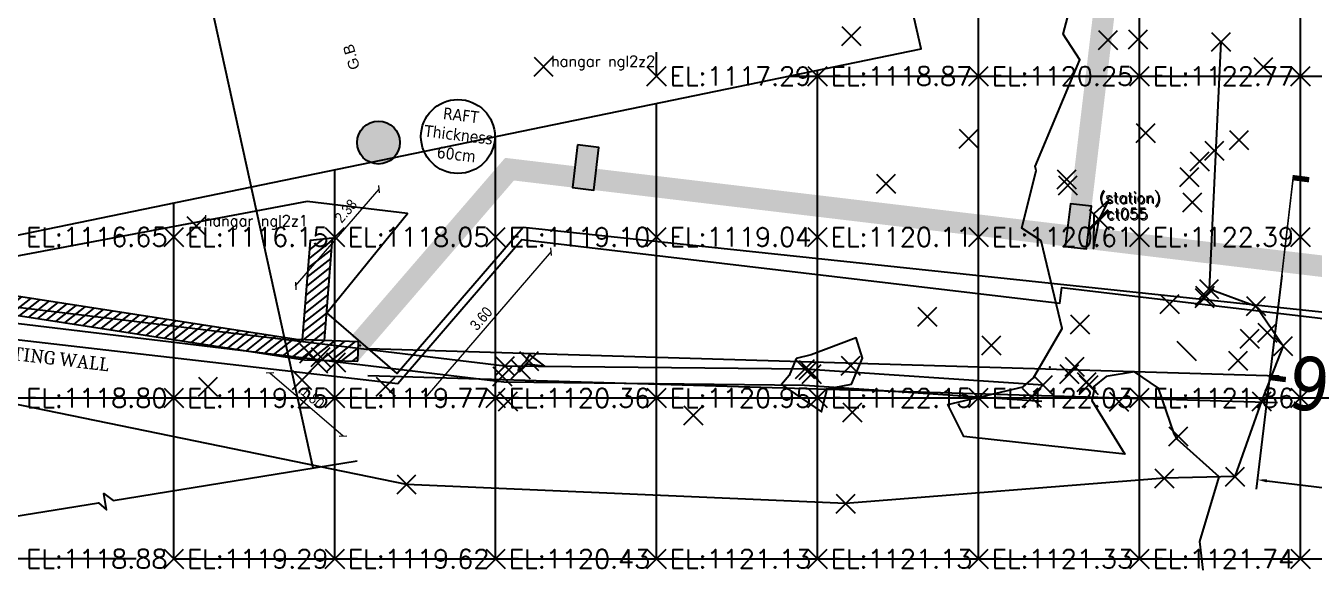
# Model space of a CAD drawing. Header units: metres. Extents: x -212 to 353974, y -37 to 356021.
# Drawn here: x 353758.41 to 353782.42, y 355915.84 to 355925.99 of the extents above; entities that cross this region are included whole.
import ezdxf
from ezdxf.enums import TextEntityAlignment as Align
from ezdxf.lldxf.tags import DXFTag

# ---------------------------------------------------------------- set-up
doc = ezdxf.new("R2010")
doc.units = ezdxf.units.M
for name, color, linetype in [('A-G-EXISTING WALL', 53, 'Continuous'), ('A-P-TEXT', 2, 'Continuous'), ('C-TOPO-MINR', 8, 'Continuous'), ('C-TOPO-TEXT', 7, 'Continuous'), ('Obs.ts.td2', 7, 'Continuous'), ('Obs.ts.td2_Mark', 7, 'Continuous'), ('Obs.ts.td2_point_desc_Mark', 7, 'Continuous'), ('S-S-BEARING WALL HATCH', 250, 'Continuous'), ('S-S-BEARING WALL HATCH UNDER THE GROUND', 250, 'Continuous'), ('S-S-COLUMN', 60, 'Continuous'), ('S-S-COLUMN HATCH', 250, 'Continuous'), ('S-SYMPOLS', 6, 'Continuous'), ('S-TAGS', 135, 'Continuous'), ('S-TEXT- BEAMS', 7, 'Continuous'), ('Survey.td2', 7, 'Continuous'), ('V-NODE', 1, 'Continuous')]:
    doc.layers.add(name, color=color, linetype=linetype)
doc.layers.add('S-DIMENSIONS', color=134, linetype='Continuous', lineweight=13)
doc.styles.add('ARIAL', font='arial.ttf')
doc.styles.add('Site 1-200 (m)', font='arial.ttf', dxfattribs={"width": 0.85, "height": 0.2})
doc.styles.get("Standard").update_dxf_attribs({"font": 'simplex.shx'})
doc.styles.add('Tohama', font='tahoma.ttf')
tags = doc.linetypes.add('DRAIN_PIPE', pattern='A,0.5,-0.2,["D",Standard,S=0.1,R=0,X=-0.1,Y=-0.05],-0.2', length=0.9).pattern_tags.tags
tags[6] = DXFTag(74, 10)
doc.dimstyles.new('FC 1-100 (m)', dxfattribs={"dimtxt": 0.2, "dimasz": 0.1, "dimexe": 0.144, "dimexo": 0.144, "dimgap": 0.072, "dimtad": 1, "dimzin": 1, "dimdsep": 46, "dimtxsty": 'Site 1-200 (m)', "dimblk": 'OBLIQUE', "dimcen": 90, "dimse1": 1, "dimse2": 1, "dimclrd": 256, "dimclrt": 256, "dimadec": 3, "dimazin": 0, "dimtfac": 1, "dimtix": 1, "dimtmove": 2, "dimatfit": 3, "dimfxl": 0.144, "dimtolj": 1, "dimlwd": -1, "dimarcsym": 0})
doc.dimstyles.get("Standard").update_dxf_attribs({"dimtxt": 0.18, "dimasz": 0.18, "dimexe": 0.18, "dimexo": 0.0625, "dimgap": 0.09, "dimtad": 0, "dimtih": 1, "dimtoh": 1, "dimdec": 4, "dimzin": 0, "dimdsep": 46, "dimtxsty": 'Standard', "dimcen": 0.09, "dimadec": 0, "dimazin": 0, "dimtfac": 1, "dimtdec": 4, "dimtofl": 0, "dimtmove": 0, "dimatfit": 3, "dimfxl": 1, "dimtolj": 1, "dimtzin": 0, "dimarcsym": 0})
pattern_1 = [(38.1912, (353780.83536, 355922.56965), (-0.07728664, 0.0982448), [])]

# ---------------------------------------------------------------- blocks, each defined once
blk = doc.blocks.new('*U1')
at = {"color": 0, "linetype": 'ByBlock', "lineweight": -2, "transparency": 16777216}
for p, q in [((-0.707, -0.707), (0.707, 0.707)), ((-0.707, 0.707), (0.707, -0.707))]:
    blk.add_line(p, q, dxfattribs=at)
blk = doc.blocks.new('*U56', base_point=(353765.5041, 355917.4372, 1119.7472))
at = {"layer": 'V-NODE', "lineweight": -2, "xscale": 0.25, "yscale": 0.25, "zscale": 0.25}
blk.add_blockref('*U1', (353765.5041, 355917.4372, 1119.7472), dxfattribs=at)
blk = doc.blocks.new('*U57', base_point=(353773.6878, 355917.0805, 1120.9524))
at = {"layer": 'V-NODE', "lineweight": -2, "xscale": 0.25, "yscale": 0.25, "zscale": 0.25}
blk.add_blockref('*U1', (353773.6878, 355917.0805, 1120.9524), dxfattribs=at)
blk = doc.blocks.new('*U58', base_point=(353779.632, 355917.5531, 1121.7435))
at = {"layer": 'V-NODE', "lineweight": -2, "xscale": 0.25, "yscale": 0.25, "zscale": 0.25}
blk.add_blockref('*U1', (353779.632, 355917.5531, 1121.7435), dxfattribs=at)
blk = doc.blocks.new('*U59', base_point=(353780.9467, 355917.5827, 1122.0747))
at = {"layer": 'V-NODE', "lineweight": -2, "xscale": 0.25, "yscale": 0.25, "zscale": 0.25}
blk.add_blockref('*U1', (353780.9467, 355917.5827, 1122.0747), dxfattribs=at)
blk = doc.blocks.new('*U60', base_point=(353781.4439, 355918.9885, 1122.2679))
at = {"layer": 'V-NODE', "lineweight": -2, "xscale": 0.25, "yscale": 0.25, "zscale": 0.25}
blk.add_blockref('*U1', (353781.4439, 355918.9885, 1122.2679), dxfattribs=at)
blk = doc.blocks.new('*U61', base_point=(353781.5522, 355920.2659, 1122.3653))
at = {"layer": 'V-NODE', "lineweight": -2, "xscale": 0.25, "yscale": 0.25, "zscale": 0.25}
blk.add_blockref('*U1', (353781.5522, 355920.2659, 1122.3653), dxfattribs=at)
blk = doc.blocks.new('*U62', base_point=(353780.4647, 355921.0818, 1122.4394))
at = {"layer": 'V-NODE', "lineweight": -2, "xscale": 0.25, "yscale": 0.25, "zscale": 0.25}
blk.add_blockref('*U1', (353780.4647, 355921.0818, 1122.4394), dxfattribs=at)
blk = doc.blocks.new('*U63', base_point=(353780.1527, 355922.6954, 1122.5415))
at = {"layer": 'V-NODE', "lineweight": -2, "xscale": 0.25, "yscale": 0.25, "zscale": 0.25}
blk.add_blockref('*U1', (353780.1527, 355922.6954, 1122.5415), dxfattribs=at)
blk = doc.blocks.new('*U64', base_point=(353780.5621, 355923.6564, 1122.562))
at = {"layer": 'V-NODE', "lineweight": -2, "xscale": 0.25, "yscale": 0.25, "zscale": 0.25}
blk.add_blockref('*U1', (353780.5621, 355923.6564, 1122.562), dxfattribs=at)
blk = doc.blocks.new('*U65', base_point=(353780.6854, 355925.6878, 1122.5776))
at = {"layer": 'V-NODE', "lineweight": -2, "xscale": 0.25, "yscale": 0.25, "zscale": 0.25}
blk.add_blockref('*U1', (353780.6854, 355925.6878, 1122.5776), dxfattribs=at)
blk = doc.blocks.new('*U313', base_point=(353777.9559, 355919.6337, 1123.2185))
at = {"layer": 'V-NODE', "lineweight": -2, "xscale": 0.25, "yscale": 0.25, "zscale": 0.25}
blk.add_blockref('*U1', (353777.9559, 355919.6337, 1123.2185), dxfattribs=at)
blk = doc.blocks.new('*U314', base_point=(353777.8618, 355919.4981, 1123.2618))
at = {"layer": 'V-NODE', "lineweight": -2, "xscale": 0.25, "yscale": 0.25, "zscale": 0.25}
blk.add_blockref('*U1', (353777.8618, 355919.4981, 1123.2618), dxfattribs=at)
blk = doc.blocks.new('*U315', base_point=(353777.8313, 355923.0135, 1123.2002))
at = {"layer": 'V-NODE', "lineweight": -2, "xscale": 0.25, "yscale": 0.25, "zscale": 0.25}
blk.add_blockref('*U1', (353777.8313, 355923.0135, 1123.2002), dxfattribs=at)
blk = doc.blocks.new('*U316', base_point=(353777.8073, 355923.1223, 1123.1971))
at = {"layer": 'V-NODE', "lineweight": -2, "xscale": 0.25, "yscale": 0.25, "zscale": 0.25}
blk.add_blockref('*U1', (353777.8073, 355923.1223, 1123.1971), dxfattribs=at)
blk = doc.blocks.new('*U541', base_point=(353778.0583, 355920.4239, 1122.5678))
at = {"layer": 'V-NODE', "lineweight": -2, "xscale": 0.25, "yscale": 0.25, "zscale": 0.25}
blk.add_blockref('*U1', (353778.0583, 355920.4239, 1122.5678), dxfattribs=at)
blk = doc.blocks.new('*U542', base_point=(353779.7303, 355920.7981, 1122.6275))
at = {"layer": 'V-NODE', "lineweight": -2, "xscale": 0.25, "yscale": 0.25, "zscale": 0.25}
blk.add_blockref('*U1', (353779.7303, 355920.7981, 1122.6275), dxfattribs=at)
blk = doc.blocks.new('*U543', base_point=(353780.3785, 355920.9141, 1122.5894))
at = {"layer": 'V-NODE', "lineweight": -2, "xscale": 0.25, "yscale": 0.25, "zscale": 0.25}
blk.add_blockref('*U1', (353780.3785, 355920.9141, 1122.5894), dxfattribs=at)
blk = doc.blocks.new('*U544', base_point=(353780.3898, 355920.9561, 1122.5884))
at = {"layer": 'V-NODE', "lineweight": -2, "xscale": 0.25, "yscale": 0.25, "zscale": 0.25}
blk.add_blockref('*U1', (353780.3898, 355920.9561, 1122.5884), dxfattribs=at)
blk = doc.blocks.new('*U545', base_point=(353781.3411, 355920.763, 1122.6444))
at = {"layer": 'V-NODE', "lineweight": -2, "xscale": 0.25, "yscale": 0.25, "zscale": 0.25}
blk.add_blockref('*U1', (353781.3411, 355920.763, 1122.6444), dxfattribs=at)
blk = doc.blocks.new('*U546', base_point=(353781.2183, 355920.1557, 1122.6043))
at = {"layer": 'V-NODE', "lineweight": -2, "xscale": 0.25, "yscale": 0.25, "zscale": 0.25}
blk.add_blockref('*U1', (353781.2183, 355920.1557, 1122.6043), dxfattribs=at)
blk = doc.blocks.new('*U547', base_point=(353781.0004, 355919.7414, 1122.5539))
at = {"layer": 'V-NODE', "lineweight": -2, "xscale": 0.25, "yscale": 0.25, "zscale": 0.25}
blk.add_blockref('*U1', (353781.0004, 355919.7414, 1122.5539), dxfattribs=at)
blk = doc.blocks.new('*U548', base_point=(353778.2201, 355919.293, 1122.0655))
at = {"layer": 'V-NODE', "lineweight": -2, "xscale": 0.25, "yscale": 0.25, "zscale": 0.25}
blk.add_blockref('*U1', (353778.2201, 355919.293, 1122.0655), dxfattribs=at)
blk = doc.blocks.new('*U549', base_point=(353778.1839, 355919.3443, 1122.0776))
at = {"layer": 'V-NODE', "lineweight": -2, "xscale": 0.25, "yscale": 0.25, "zscale": 0.25}
blk.add_blockref('*U1', (353778.1839, 355919.3443, 1122.0776), dxfattribs=at)
blk = doc.blocks.new('*U550', base_point=(353780.0983, 355923.1653, 1122.6945))
at = {"layer": 'V-NODE', "lineweight": -2, "xscale": 0.25, "yscale": 0.25, "zscale": 0.25}
blk.add_blockref('*U1', (353780.0983, 355923.1653, 1122.6945), dxfattribs=at)
blk = doc.blocks.new('*U551', base_point=(353780.2878, 355923.4599, 1122.7198))
at = {"layer": 'V-NODE', "lineweight": -2, "xscale": 0.25, "yscale": 0.25, "zscale": 0.25}
blk.add_blockref('*U1', (353780.2878, 355923.4599, 1122.7198), dxfattribs=at)
blk = doc.blocks.new('*U552', base_point=(353781.0209, 355923.8576, 1122.7099))
at = {"layer": 'V-NODE', "lineweight": -2, "xscale": 0.25, "yscale": 0.25, "zscale": 0.25}
blk.add_blockref('*U1', (353781.0209, 355923.8576, 1122.7099), dxfattribs=at)
blk = doc.blocks.new('*U553', base_point=(353779.2795, 355923.9883, 1122.7727))
at = {"layer": 'V-NODE', "lineweight": -2, "xscale": 0.25, "yscale": 0.25, "zscale": 0.25}
blk.add_blockref('*U1', (353779.2795, 355923.9883, 1122.7727), dxfattribs=at)
blk = doc.blocks.new('*U603', base_point=(353781.8447, 355920.0182, 1122.3735))
at = {"layer": 'V-NODE', "lineweight": -2, "xscale": 0.25, "yscale": 0.25, "zscale": 0.25}
blk.add_blockref('*U1', (353781.8447, 355920.0182, 1122.3735), dxfattribs=at)
blk = doc.blocks.new('*U604', base_point=(353781.4771, 355925.2184, 1122.469))
at = {"layer": 'V-NODE', "lineweight": -2, "xscale": 0.25, "yscale": 0.25, "zscale": 0.25}
blk.add_blockref('*U1', (353781.4771, 355925.2184, 1122.469), dxfattribs=at)
blk = doc.blocks.new('*U678', base_point=(353775.2099, 355920.5671, 1119.5297))
at = {"layer": 'V-NODE', "lineweight": -2, "xscale": 0.25, "yscale": 0.25, "zscale": 0.25}
blk.add_blockref('*U1', (353775.2099, 355920.5671, 1119.5297), dxfattribs=at)
blk = doc.blocks.new('*U679', base_point=(353776.4037, 355920.0292, 1119.7471))
at = {"layer": 'V-NODE', "lineweight": -2, "xscale": 0.25, "yscale": 0.25, "zscale": 0.25}
blk.add_blockref('*U1', (353776.4037, 355920.0292, 1119.7471), dxfattribs=at)
blk = doc.blocks.new('*U680', base_point=(353774.4433, 355923.0419, 1119.5229))
at = {"layer": 'V-NODE', "lineweight": -2, "xscale": 0.25, "yscale": 0.25, "zscale": 0.25}
blk.add_blockref('*U1', (353774.4433, 355923.0419, 1119.5229), dxfattribs=at)
blk = doc.blocks.new('*U681', base_point=(353775.9838, 355923.88, 1119.4607))
at = {"layer": 'V-NODE', "lineweight": -2, "xscale": 0.25, "yscale": 0.25, "zscale": 0.25}
blk.add_blockref('*U1', (353775.9838, 355923.88, 1119.4607), dxfattribs=at)
blk = doc.blocks.new('*U683', base_point=(353773.7958, 355925.7951, 1119.2133))
at = {"layer": 'V-NODE', "lineweight": -2, "xscale": 0.25, "yscale": 0.25, "zscale": 0.25}
blk.add_blockref('*U1', (353773.7958, 355925.7951, 1119.2133), dxfattribs=at)
blk = doc.blocks.new('*U860', base_point=(353779.1372, 355925.7345, 1122.7755))
at = {"layer": 'V-NODE', "lineweight": -2, "xscale": 0.25, "yscale": 0.25, "zscale": 0.25}
blk.add_blockref('*U1', (353779.1372, 355925.7345, 1122.7755), dxfattribs=at)
blk = doc.blocks.new('*U861', base_point=(353778.5795, 355925.7227, 1122.6431))
at = {"layer": 'V-NODE', "lineweight": -2, "xscale": 0.25, "yscale": 0.25, "zscale": 0.25}
blk.add_blockref('*U1', (353778.5795, 355925.7227, 1122.6431), dxfattribs=at)
blk = doc.blocks.new('*U862', base_point=(353777.1566, 355919.0517, 1122.6029))
at = {"layer": 'V-NODE', "lineweight": -2, "xscale": 0.25, "yscale": 0.25, "zscale": 0.25}
blk.add_blockref('*U1', (353777.1566, 355919.0517, 1122.6029), dxfattribs=at)
blk = doc.blocks.new('*U863', base_point=(353777.3692, 355919.2916, 1122.5065))
at = {"layer": 'V-NODE', "lineweight": -2, "xscale": 0.25, "yscale": 0.25, "zscale": 0.25}
blk.add_blockref('*U1', (353777.3692, 355919.2916, 1122.5065), dxfattribs=at)
blk = doc.blocks.new('*U864', base_point=(353773.7839, 355919.6513, 1122.4482))
at = {"layer": 'V-NODE', "lineweight": -2, "xscale": 0.25, "yscale": 0.25, "zscale": 0.25}
blk.add_blockref('*U1', (353773.7839, 355919.6513, 1122.4482), dxfattribs=at)
blk = doc.blocks.new('*U865', base_point=(353772.9986, 355919.5674, 1122.4175))
at = {"layer": 'V-NODE', "lineweight": -2, "xscale": 0.25, "yscale": 0.25, "zscale": 0.25}
blk.add_blockref('*U1', (353772.9986, 355919.5674, 1122.4175), dxfattribs=at)
blk = doc.blocks.new('*U866', base_point=(353773.0543, 355919.4981, 1122.4318))
at = {"layer": 'V-NODE', "lineweight": -2, "xscale": 0.25, "yscale": 0.25, "zscale": 0.25}
blk.add_blockref('*U1', (353773.0543, 355919.4981, 1122.4318), dxfattribs=at)
blk = doc.blocks.new('*U867', base_point=(353772.9311, 355919.589, 1122.206))
at = {"layer": 'V-NODE', "lineweight": -2, "xscale": 0.25, "yscale": 0.25, "zscale": 0.25}
blk.add_blockref('*U1', (353772.9311, 355919.589, 1122.206), dxfattribs=at)
blk = doc.blocks.new('*U868', base_point=(353767.7892, 355919.74, 1122.1324))
at = {"layer": 'V-NODE', "lineweight": -2, "xscale": 0.25, "yscale": 0.25, "zscale": 0.25}
blk.add_blockref('*U1', (353767.7892, 355919.74, 1122.1324), dxfattribs=at)
blk = doc.blocks.new('*U869', base_point=(353767.6339, 355919.5804, 1122.1137))
at = {"layer": 'V-NODE', "lineweight": -2, "xscale": 0.25, "yscale": 0.25, "zscale": 0.25}
blk.add_blockref('*U1', (353767.6339, 355919.5804, 1122.1137), dxfattribs=at)
blk = doc.blocks.new('*U870', base_point=(353767.2925, 355919.4535, 1121.3081))
at = {"layer": 'V-NODE', "lineweight": -2, "xscale": 0.25, "yscale": 0.25, "zscale": 0.25}
blk.add_blockref('*U1', (353767.2925, 355919.4535, 1121.3081), dxfattribs=at)
blk = doc.blocks.new('*U871', base_point=(353767.3391, 355919.6465, 1121.2695))
at = {"layer": 'V-NODE', "lineweight": -2, "xscale": 0.25, "yscale": 0.25, "zscale": 0.25}
blk.add_blockref('*U1', (353767.3391, 355919.6465, 1121.2695), dxfattribs=at)
blk = doc.blocks.new('*U872', base_point=(353764.1895, 355919.7151, 1121.3137))
at = {"layer": 'V-NODE', "lineweight": -2, "xscale": 0.25, "yscale": 0.25, "zscale": 0.25}
blk.add_blockref('*U1', (353764.1895, 355919.7151, 1121.3137), dxfattribs=at)
blk = doc.blocks.new('*U873', base_point=(353763.8559, 355919.697, 1121.341))
at = {"layer": 'V-NODE', "lineweight": -2, "xscale": 0.25, "yscale": 0.25, "zscale": 0.25}
blk.add_blockref('*U1', (353763.8559, 355919.697, 1121.341), dxfattribs=at)
blk = doc.blocks.new('*U874', base_point=(353763.9046, 355919.8149, 1121.2753))
at = {"layer": 'V-NODE', "lineweight": -2, "xscale": 0.25, "yscale": 0.25, "zscale": 0.25}
blk.add_blockref('*U1', (353763.9046, 355919.8149, 1121.2753), dxfattribs=at)
blk = doc.blocks.new('*U875', base_point=(353763.6951, 355919.8825, 1120.7856))
at = {"layer": 'V-NODE', "lineweight": -2, "xscale": 0.25, "yscale": 0.25, "zscale": 0.25}
blk.add_blockref('*U1', (353763.6951, 355919.8825, 1120.7856), dxfattribs=at)
blk = doc.blocks.new('*U905', base_point=(353761.8043, 355919.2579, 1119.3407))
at = {"layer": 'V-NODE', "lineweight": -2, "xscale": 0.25, "yscale": 0.25, "zscale": 0.25}
blk.add_blockref('*U1', (353761.8043, 355919.2579, 1119.3407), dxfattribs=at)
blk = doc.blocks.new('*U906', base_point=(353763.5567, 355919.3826, 1119.7314))
at = {"layer": 'V-NODE', "lineweight": -2, "xscale": 0.25, "yscale": 0.25, "zscale": 0.25}
blk.add_blockref('*U1', (353763.5567, 355919.3826, 1119.7314), dxfattribs=at)
blk = doc.blocks.new('*U907', base_point=(353765.1155, 355919.2607, 1119.9399))
at = {"layer": 'V-NODE', "lineweight": -2, "xscale": 0.25, "yscale": 0.25, "zscale": 0.25}
blk.add_blockref('*U1', (353765.1155, 355919.2607, 1119.9399), dxfattribs=at)
blk = doc.blocks.new('*U908', base_point=(353767.3978, 355918.9837, 1120.3199))
at = {"layer": 'V-NODE', "lineweight": -2, "xscale": 0.25, "yscale": 0.25, "zscale": 0.25}
blk.add_blockref('*U1', (353767.3978, 355918.9837, 1120.3199), dxfattribs=at)
blk = doc.blocks.new('*U909', base_point=(353770.8499, 355918.7262, 1120.7394))
at = {"layer": 'V-NODE', "lineweight": -2, "xscale": 0.25, "yscale": 0.25, "zscale": 0.25}
blk.add_blockref('*U1', (353770.8499, 355918.7262, 1120.7394), dxfattribs=at)
blk = doc.blocks.new('*U910', base_point=(353773.8136, 355918.7796, 1121.3105))
at = {"layer": 'V-NODE', "lineweight": -2, "xscale": 0.25, "yscale": 0.25, "zscale": 0.25}
blk.add_blockref('*U1', (353773.8136, 355918.7796, 1121.3105), dxfattribs=at)
blk = doc.blocks.new('*U911', base_point=(353778.7856, 355918.981, 1121.7257))
at = {"layer": 'V-NODE', "lineweight": -2, "xscale": 0.25, "yscale": 0.25, "zscale": 0.25}
blk.add_blockref('*U1', (353778.7856, 355918.981, 1121.7257), dxfattribs=at)
blk = doc.blocks.new('*U912', base_point=(353779.8933, 355918.3361, 1122.0214))
at = {"layer": 'V-NODE', "lineweight": -2, "xscale": 0.25, "yscale": 0.25, "zscale": 0.25}
blk.add_blockref('*U1', (353779.8933, 355918.3361, 1122.0214), dxfattribs=at)
blk = doc.blocks.new('*U981', base_point=(353778.4065, 355922.3852, 1121.78))
at = {"layer": 'V-NODE', "lineweight": -2, "xscale": 0.25, "yscale": 0.25, "zscale": 0.25}
blk.add_blockref('*U1', (353778.4065, 355922.3852, 1121.78), dxfattribs=at)
blk = doc.blocks.new('*U985', base_point=(353778.4263, 355922.3652, 1122.197))
at = {"layer": 'V-NODE', "lineweight": -2, "xscale": 0.25, "yscale": 0.25, "zscale": 0.25}
blk.add_blockref('*U1', (353778.4263, 355922.3652, 1122.197), dxfattribs=at)
blk = doc.blocks.new('*U994', base_point=(353761.5839, 355922.2545, 1115.7459))
at = {"layer": 'V-NODE', "lineweight": -2, "xscale": 0.25, "yscale": 0.25, "zscale": 0.25}
blk.add_blockref('*U1', (353761.5839, 355922.2545, 1115.7459), dxfattribs=at)
blk = doc.blocks.new('*U995', base_point=(353768.0574, 355925.2273, 1116.183))
at = {"layer": 'V-NODE', "lineweight": -2, "xscale": 0.25, "yscale": 0.25, "zscale": 0.25}
blk.add_blockref('*U1', (353768.0574, 355925.2273, 1116.183), dxfattribs=at)
blk = doc.blocks.new('_OBLIQUE')
at = {"color": 0, "linetype": 'ByBlock'}
blk.add_line((-0.5, -0.5), (0.5, 0.5), dxfattribs=at)
blk = doc.blocks.new('*D1142')
at = {"layer": 'S-DIMENSIONS', "transparency": 16777216}
blk.add_line((353768.202, 355921.777), (353765.852, 355919.054), dxfattribs=at)
at = {"layer": 'S-DIMENSIONS', "transparency": 16777216, "xscale": 0.1, "yscale": 0.1, "zscale": 0.1}
for p, rotation in [((353768.202, 355921.777), 49.21599956560176), ((353765.852, 355919.054), 229.2159995656018)]:
    blk.add_blockref('_OBLIQUE', p, dxfattribs=dict(at, rotation=rotation))
at = {"layer": 'S-DIMENSIONS', "transparency": 16777216, "insert": (353766.895, 355920.529), "char_height": 0.2, "attachment_point": 5, "rotation": 49.216, "style": 'Site 1-200 (m)'}
blk.add_mtext('\\A1;3.60', dxfattribs=at)
blk = doc.blocks.new('*D1143')
at = {"layer": 'S-DIMENSIONS', "transparency": 16777216}
blk.add_line((353763.437, 355921.137), (353764.994, 355922.942), dxfattribs=at)
at = {"layer": 'S-DIMENSIONS', "transparency": 16777216, "xscale": 0.1, "yscale": 0.1, "zscale": 0.1}
for p, rotation in [((353764.994, 355922.942), 49.21599956349431), ((353763.437, 355921.137), 229.2159995634943)]:
    blk.add_blockref('_OBLIQUE', p, dxfattribs=dict(at, rotation=rotation))
at = {"layer": 'S-DIMENSIONS', "transparency": 16777216, "insert": (353764.372, 355922.535), "char_height": 0.2, "attachment_point": 5, "rotation": 49.216, "style": 'Site 1-200 (m)'}
blk.add_mtext('\\A1;2.38', dxfattribs=at)
blk = doc.blocks.new('*D1117')
at = {"layer": 'S-DIMENSIONS', "transparency": 16777216}
blk.add_line((353762.959, 355919.515), (353764.322, 355918.34), dxfattribs=at)
at = {"layer": 'S-DIMENSIONS', "transparency": 16777216, "xscale": 0.1, "yscale": 0.1, "zscale": 0.1}
for p, rotation in [((353762.959, 355919.515), 139.2159995655266), ((353764.322, 355918.34), 319.2159995655267)]:
    blk.add_blockref('_OBLIQUE', p, dxfattribs=dict(at, rotation=rotation))
at = {"layer": 'S-DIMENSIONS', "transparency": 16777216, "insert": (353763.754, 355919.059), "char_height": 0.2, "attachment_point": 5, "rotation": 319.216, "style": 'Site 1-200 (m)'}
blk.add_mtext('\\A1;1.80', dxfattribs=at)
blk = doc.blocks.new('EXISTING WALL')
for p, q in [((-15.816, -4.378), (-16.98, -4.476)), ((-15.785, -4.742), (-15.816, -4.378))]:
    blk.add_line(p, q)
for points in [[(-16.45, -4.431), (-16.526, -2.517), (-16.938, -2.61), (-16.865, -4.466)], [(-26.059, -4.17), (-26.065, -4.515), (-25.344, -4.533), (-16.781, -4.831), (-15.785, -4.742)], [(-16.98, -4.476), (-25.297, -4.183), (-26.059, -4.17)]]:
    blk.add_lwpolyline(points)
blk = doc.blocks.new('*D1153')
at = {"color": 0, "lineweight": -2, "transparency": 16777216}
for p, q in [((353781.818, 355921.331), (353781.343, 355917.347)), ((353789.84, 355920.373), (353789.365, 355916.389)), ((353781.543, 355917.504), (353784.839, 355917.11)), ((353789.207, 355916.589), (353785.911, 355916.982))]:
    blk.add_line(p, q, dxfattribs=at)
at = {"color": 0, "transparency": 16777216}
for points in [[(353781.546, 355917.534), (353781.539, 355917.474), (353781.364, 355917.525)], [(353789.211, 355916.619), (353789.204, 355916.559), (353789.386, 355916.568)]]:
    blk.add_solid(points, dxfattribs=at)
at = {"color": 0, "transparency": 16777216, "insert": (353785.375, 355917.046), "char_height": 0.18, "attachment_point": 5}
blk.add_mtext('\\A1;8.0788', dxfattribs=at)

msp = doc.modelspace()

# ---------------------------------------------------------------- hatches: boundary and pattern name
at = {"layer": 'A-G-EXISTING WALL'}
h = msp.add_hatch(dxfattribs=at)
h.set_pattern_fill('ANSI31', color=256, scale=1.000008, angle=-6.808782)
h.set_pattern_definition(pattern_1)
h.paths.add_polyline_path([(353764.12706, 355922.02971), (353763.70701, 355921.98616), (353763.5946, 355920.56918), (353763.95429, 355920.12055), (353763.97554, 355920.11982)])
h.paths.add_polyline_path([(353763.5946, 355920.56918), (353763.56008, 355920.13413), (353763.95429, 355920.12055)])
h = msp.add_hatch(dxfattribs=at)
h.set_pattern_fill('ANSI31', color=256, scale=1.000008, angle=-6.808782)
h.set_pattern_definition(pattern_1)
h.paths.add_polyline_path([(353763.95429, 355920.12055), (353763.44432, 355920.13812), (353763.22761, 355920.17177), (353763.30773, 355919.80746), (353763.5996, 355919.76226), (353764.25711, 355919.74286)])
h.paths.add_polyline_path([(353764.61175, 355920.09791), (353763.95429, 355920.12055), (353764.25711, 355919.74286), (353764.59917, 355919.73276)])
h.paths.add_polyline_path([(353763.22761, 355920.17177), (353759.5182, 355920.74787), (353759.59867, 355920.38187), (353763.30773, 355919.80746)])
h.paths.add_polyline_path([(353759.5182, 355920.74787), (353759.23331, 355920.79212), (353759.31396, 355920.42596), (353759.59867, 355920.38187)])
h.paths.add_polyline_path([(353759.23331, 355920.79212), (353755.45612, 355921.37875), (353755.53672, 355921.01093), (353759.31396, 355920.42596)])
h.paths.add_polyline_path([(353755.45612, 355921.37875), (353755.22032, 355921.41537), (353754.46593, 355921.51858), (353754.41864, 355921.17288), (353755.13295, 355921.07346), (353755.53672, 355921.01093)])
at = {"layer": 'S-S-BEARING WALL HATCH'}
h = msp.add_hatch(color=256, dxfattribs=at)
h.dxf.hatch_style = 1
h.paths.add_polyline_path([(353767.50618, 355923.10247), (353768.59843, 355922.97205), (353768.64585, 355923.36924), (353767.34231, 355923.52488), (353764.47434, 355920.20042), (353764.61175, 355920.09791), (353764.59917, 355919.73276)])
h.paths.add_polyline_path([(353752.27375, 355924.92119), (353751.7401, 355924.98491), (353754.41864, 355921.17288), (353754.46655, 355921.52286), (353754.68574, 355921.4885)])
h = msp.add_hatch(color=256, dxfattribs=at)
h.dxf.hatch_style = 1
h.paths.add_polyline_path([(353768.74515, 355923.35738), (353768.69773, 355922.9602), (353778.37904, 355921.80427), (353778.42647, 355922.20145)])
h = msp.add_hatch(color=256, dxfattribs=at)
h.dxf.hatch_style = 1
h.paths.add_polyline_path([(353789.84768, 355920.43493), (353789.89511, 355920.83211), (353778.42647, 355922.20145), (353778.37904, 355921.80427)])
at = {"layer": 'S-S-BEARING WALL HATCH UNDER THE GROUND'}
h = msp.add_hatch(color=256, dxfattribs=at)
h.dxf.hatch_style = 1
h.paths.add_polyline_path([(353777.83069, 355922.27258), (353778.22788, 355922.22516), (353778.79695, 355926.99135), (353783.01701, 355926.48748), (353783.06444, 355926.88466), (353778.44719, 355927.43595)])
at = {"layer": 'S-S-COLUMN HATCH'}
h = msp.add_hatch(color=256, dxfattribs=at)
h.dxf.hatch_style = 1
edge = h.paths.add_edge_path()
edge.add_arc((353764.98204, 355923.81033), 0.4, -6.808782, 353.191218)
h = msp.add_hatch(color=256, dxfattribs=at)
h.dxf.hatch_style = 1
edge = h.paths.add_edge_path()
edge.add_arc((353764.98204, 355923.81033), 0.4, -6.808782, 353.191218)
h = msp.add_hatch(color=256, dxfattribs=at)
h.dxf.hatch_style = 1
h.paths.add_polyline_path([(353768.69328, 355923.76642), (353768.59843, 355922.97205), (353768.99561, 355922.92463), (353769.09046, 355923.719)])
h = msp.add_hatch(color=256, dxfattribs=at)
h.dxf.hatch_style = 1
h.paths.add_polyline_path([(353768.69328, 355923.76642), (353768.59843, 355922.97205), (353768.99561, 355922.92463), (353769.09046, 355923.719)])
h = msp.add_hatch(color=256, dxfattribs=at)
h.dxf.hatch_style = 1
h.paths.add_polyline_path([(353778.18045, 355921.82798), (353778.2753, 355922.62234), (353777.87812, 355922.66976), (353777.78327, 355921.8754)])
h = msp.add_hatch(color=256, dxfattribs=at)
h.dxf.hatch_style = 1
h.paths.add_polyline_path([(353777.87812, 355922.66976), (353777.78327, 355921.8754), (353778.18045, 355921.82798), (353778.2753, 355922.62234)])

# ---------------------------------------------------------------- linework, layer by layer
at = {"color": 7, "true_color": 0xffffff}
for p, q in [((353776.16579, 355916.04908, 1117.65392), (353776.16579, 355982.41944, 1121.79299)), ((353779.16579, 355916.04908, 1117.65392), (353779.16579, 355982.0644, 1121.77085)), ((353782.16579, 355916.04908, 1117.65392), (353782.16579, 355981.60279, 1121.74206)), ((353770.16579, 355925.04908, 1118.21519), (353770.16579, 355925.49394, 1118.24293)), ((353772.63133, 355925.04908, 1117.76632), (353814.51346, 355925.04908, 1130.32772)), ((353773.16579, 355916.04908, 1117.65392), (353773.16579, 355925.15922, 1118.22206)), ((353770.16579, 355916.04908, 1117.65392), (353770.16579, 355924.54095, 1118.1835)), ((353767.16579, 355916.04908, 1117.65392), (353767.16579, 355923.92268, 1118.14494)), ((353764.16579, 355916.04908, 1117.65392), (353764.16579, 355923.30441, 1118.10639)), ((353761.16579, 355916.04908, 1117.65392), (353761.16579, 355922.68614, 1118.06783)), ((353752.16579, 355919.04908, 1111.62823), (353806.32423, 355919.04908, 1127.87158)), ((353752.16579, 355919.04908, 1111.62823), (353806.32423, 355919.04908, 1127.87158)), ((353752.16579, 355919.04908, 1111.62823), (353806.32423, 355919.04908, 1127.87158)), ((353760.46508, 355916.04908, 1117.65392), (353746.16579, 355916.04908, 1117.65392)), ((353761.16579, 355916.04908, 1117.65392), (353806.32423, 355916.04908, 1117.65392))]:
    msp.add_line(p, q, dxfattribs=at)
at = {"color": 5, "elevation": 1116.0951}
msp.add_lwpolyline([(353764.10587, 355974.82846), (353741.86495, 355970.0672), (353744.17212, 355959.21558), (353746.73504, 355947.65208), (353753.14917, 355921.034), (353775.09584, 355925.55699), (353767.58636, 355958.49254)], close=True, dxfattribs=at)
at = {"color": 2}
msp.add_lwpolyline([(353745.31184, 355942.06542), (353747.46355, 355938.04618), (353750.459, 355923.56238), (353751.4557, 355923.76851), (353753.64184, 355920.66411), (353765.34301, 355919.31822), (353767.6552, 355922.00406), (353777.68451, 355920.81715), (353777.7187, 355921.10603), (353790.18564, 355919.63064), (353790.62097, 355921.85306), (353791.11902, 355926.07112), (353793.50241, 355925.7897), (353793.80136, 355928.32149), (353794.19933, 355928.2744), (353794.72232, 355932.6936), (353793.53063, 355932.83463), (353794.30629, 355939.38894), (353795.15041, 355939.28905), (353795.24972, 355939.27729), (353795.97837, 355945.43438)], dxfattribs=at)
at = {"color": 7, "true_color": 0xffffff, "flags": 128}
msp.add_lwpolyline([(353795.97837, 355945.43438), (353795.24364, 355939.47969), (353794.30033, 355939.59232), (353793.53077, 355932.83584), (353794.72232, 355932.6936), (353794.18182, 355928.47789), (353793.81297, 355928.52193), (353793.51064, 355925.98989), (353793.55794, 355925.78314), (353791.17447, 355926.06457), (353790.34924, 355919.82165), (353767.67765, 355922.22959), (353765.32793, 355919.50587), (353764.01659, 355920.63715), (353765.52239, 355922.48693), (353763.65226, 355922.71022), (353753.7857, 355920.85609), (353751.56507, 355924.01644), (353750.60186, 355923.81828), (353747.66176, 355938.10928), (353749.13565, 355938.41251), (353748.2551, 355942.89517)], dxfattribs=at)
at = {"color": 3, "elevation": 1122.5776}
msp.add_lwpolyline([(353780.68543, 355925.68783), (353780.46468, 355921.08177), (353781.34111, 355920.76301), (353781.8447, 355920.01822), (353781.4439, 355918.98846), (353780.94667, 355917.58275), (353779.632, 355917.55305), (353773.68781, 355917.08048), (353765.50413, 355917.43715), (353755.5439, 355919.48265), (353749.67424, 355920.3654), (353748.27639, 355921.8136), (353745.65988, 355935.09112), (353745.27304, 355943.8814)], dxfattribs=at)
at = {"color": 6, "elevation": 1117.5922}
for points in [[(353753.07363, 355921.6075), (353753.19746, 355921.44993), (353755.36624, 355921.08638), (353767.33914, 355919.64646), (353772.93114, 355919.58899), (353777.36923, 355919.29157)], [(353752.83775, 355921.42213), (353753.03334, 355921.17326), (353755.32351, 355920.78936), (353767.31963, 355919.34664), (353772.91955, 355919.2891), (353777.34917, 355918.99224)]]:
    msp.add_lwpolyline(points, dxfattribs=at)
at = {"color": 3, "linetype": 'DRAIN_PIPE', "elevation": 1122.2379}
for points in [[(353781.75496, 355919.45574), (353764.7979, 355919.96312)], [(353781.74001, 355918.95596), (353764.78294, 355919.46334)]]:
    msp.add_lwpolyline(points, dxfattribs=at)
at = {"color": 4}
for p in [(353764.63895, 355920.02753, 1121.2433), (353764.63895, 355920.02753, 1121.2433), (353781.75496, 355919.45574, 1122.2379), (353781.75496, 355919.45574, 1122.2379)]:
    msp.add_point(p, dxfattribs=at)
at = {"color": 3}
for p in [(353764.63895, 355920.02753, 1121.2433), (353764.63895, 355920.02753, 1121.2433), (353777.49823, 355919.62526, 1122.5056), (353781.75496, 355919.45574, 1122.2379), (353781.75496, 355919.45574, 1122.2379)]:
    msp.add_point(p, dxfattribs=at)
at = {"layer": 'C-TOPO-MINR', "color": 8, "linetype": 'Continuous', "lineweight": -3, "elevation": 1122, "flags": 128}
msp.add_lwpolyline([(353780.35522, 355915.83741), (353780.29007, 355916.37072), (353780.65018, 355917.57602), (353779.87318, 355918.2758), (353779.81314, 355918.38277), (353779.51914, 355919.23284), (353779.07295, 355919.53371), (353778.54869, 355919.451), (353778.31659, 355919.26419), (353778.32911, 355919.23286), (353778.27621, 355919.00311), (353778.89318, 355918.00038), (353775.88951, 355918.33165), (353775.5971, 355918.92477), (353776.99765, 355919.25806), (353777.19198, 355919.42699), (353777.72523, 355920.34445), (353777.33511, 355921.97624), (353776.97414, 355922.21356), (353777.23834, 355923.2916), (353777.22307, 355923.36506), (353778.05496, 355925.35033), (353777.74303, 355925.83117), (353777.88611, 355926.36924)], dxfattribs=at)
for points in [[(353778.3174, 355922.48253), (353778.30926, 355921.83749), (353778.41695, 355922.37465), (353778.59997, 355922.74048), (353778.3174, 355922.48253)], [(353772.76441, 355919.78184), (353772.63877, 355919.46781), (353772.49187, 355919.30116), (353773.2392, 355918.79246), (353773.3467, 355919.22141), (353773.7956, 355919.30789), (353774.00289, 355919.79194), (353773.88493, 355920.17079), (353773.0472, 355919.8541), (353772.76441, 355919.78184)], [(353767.5942, 355919.5893), (353767.58572, 355919.56249), (353767.61893, 355919.54258), (353767.76061, 355919.68475), (353768.08011, 355919.64364), (353767.79517, 355919.86212), (353767.72014, 355919.72565), (353767.5942, 355919.5893)]]:
    msp.add_lwpolyline(points, close=True, dxfattribs=at)
at = {"layer": 'C-TOPO-TEXT', "color": 6, "linetype": 'Continuous', "lineweight": -3}
for p, q in [((353769.98618, 355924.86947, 1117.29195), (353770.34539, 355925.22868, 1117.29195)), ((353769.98618, 355925.22868, 1117.29195), (353770.34539, 355924.86947, 1117.29195)), ((353772.98618, 355924.86947, 1118.87276), (353773.34539, 355925.22868, 1118.87276)), ((353772.98618, 355925.22868, 1118.87276), (353773.34539, 355924.86947, 1118.87276)), ((353775.98618, 355924.86947, 1120.2501), (353776.34539, 355925.22868, 1120.2501)), ((353775.98618, 355925.22868, 1120.2501), (353776.34539, 355924.86947, 1120.2501)), ((353778.98618, 355924.86947, 1122.76794), (353779.34539, 355925.22868, 1122.76794)), ((353778.98618, 355925.22868, 1122.76794), (353779.34539, 355924.86947, 1122.76794)), ((353781.98618, 355924.86947, 1122.40066), (353782.34539, 355925.22868, 1122.40066)), ((353781.98618, 355925.22868, 1122.40066), (353782.34539, 355924.86947, 1122.40066)), ((353760.98618, 355921.86947, 1116.14921), (353761.34539, 355922.22868, 1116.14921)), ((353760.98618, 355922.22868, 1116.14921), (353761.34539, 355921.86947, 1116.14921)), ((353763.98618, 355921.86947, 1118.0524), (353764.34539, 355922.22868, 1118.0524)), ((353763.98618, 355922.22868, 1118.0524), (353764.34539, 355921.86947, 1118.0524)), ((353766.98618, 355921.86947, 1119.09603), (353767.34539, 355922.22868, 1119.09603)), ((353766.98618, 355922.22868, 1119.09603), (353767.34539, 355921.86947, 1119.09603)), ((353769.98618, 355921.86947, 1119.03837), (353770.34539, 355922.22868, 1119.03837)), ((353769.98618, 355922.22868, 1119.03837), (353770.34539, 355921.86947, 1119.03837)), ((353772.98618, 355921.86947, 1120.10597), (353773.34539, 355922.22868, 1120.10597)), ((353772.98618, 355922.22868, 1120.10597), (353773.34539, 355921.86947, 1120.10597)), ((353775.98618, 355921.86947, 1120.60568), (353776.34539, 355922.22868, 1120.60568)), ((353775.98618, 355922.22868, 1120.60568), (353776.34539, 355921.86947, 1120.60568)), ((353778.98618, 355921.86947, 1122.38746), (353779.34539, 355922.22868, 1122.38746)), ((353778.98618, 355922.22868, 1122.38746), (353779.34539, 355921.86947, 1122.38746)), ((353781.98618, 355921.86947, 1122.52647), (353782.34539, 355922.22868, 1122.52647)), ((353781.98618, 355922.22868, 1122.52647), (353782.34539, 355921.86947, 1122.52647)), ((353779.86486, 355920.10736, 1122.52647), (353780.22407, 355919.74815, 1122.52647)), ((353760.98618, 355918.86947, 1119.2507), (353761.34539, 355919.22868, 1119.2507)), ((353760.98618, 355919.22868, 1119.2507), (353761.34539, 355918.86947, 1119.2507)), ((353763.98618, 355918.86947, 1119.77386), (353764.34539, 355919.22868, 1119.77386)), ((353763.98618, 355919.22868, 1119.77386), (353764.34539, 355918.86947, 1119.77386)), ((353766.98618, 355918.86947, 1120.36317), (353767.34539, 355919.22868, 1120.36317)), ((353766.98618, 355919.22868, 1120.36317), (353767.34539, 355918.86947, 1120.36317)), ((353769.98618, 355918.86947, 1120.95014), (353770.34539, 355919.22868, 1120.95014)), ((353769.98618, 355919.22868, 1120.95014), (353770.34539, 355918.86947, 1120.95014)), ((353772.98618, 355918.86947, 1122.1539), (353773.34539, 355919.22868, 1122.1539)), ((353772.98618, 355919.22868, 1122.1539), (353773.34539, 355918.86947, 1122.1539)), ((353775.98618, 355918.86947, 1122.02721), (353776.34539, 355919.22868, 1122.02721)), ((353775.98618, 355919.22868, 1122.02721), (353776.34539, 355918.86947, 1122.02721)), ((353778.98618, 355918.86947, 1121.86065), (353779.34539, 355919.22868, 1121.86065)), ((353778.98618, 355919.22868, 1121.86065), (353779.34539, 355918.86947, 1121.86065)), ((353781.98618, 355918.86947, 1122.343), (353782.34539, 355919.22868, 1122.343)), ((353781.98618, 355919.22868, 1122.343), (353782.34539, 355918.86947, 1122.343)), ((353760.98618, 355915.86947, 1119.28854), (353761.34539, 355916.22868, 1119.28854)), ((353760.98618, 355916.22868, 1119.28854), (353761.34539, 355915.86947, 1119.28854)), ((353763.98618, 355915.86947, 1119.6245), (353764.34539, 355916.22868, 1119.6245)), ((353763.98618, 355916.22868, 1119.6245), (353764.34539, 355915.86947, 1119.6245)), ((353766.98618, 355915.86947, 1120.42592), (353767.34539, 355916.22868, 1120.42592)), ((353766.98618, 355916.22868, 1120.42592), (353767.34539, 355915.86947, 1120.42592)), ((353769.98618, 355915.86947, 1121.13248), (353770.34539, 355916.22868, 1121.13248)), ((353769.98618, 355916.22868, 1121.13248), (353770.34539, 355915.86947, 1121.13248)), ((353772.98618, 355915.86947, 1121.1297), (353773.34539, 355916.22868, 1121.1297)), ((353772.98618, 355916.22868, 1121.1297), (353773.34539, 355915.86947, 1121.1297)), ((353775.98618, 355915.86947, 1121.33007), (353776.34539, 355916.22868, 1121.33007)), ((353775.98618, 355916.22868, 1121.33007), (353776.34539, 355915.86947, 1121.33007)), ((353778.98618, 355915.86947, 1121.73922), (353779.34539, 355916.22868, 1121.73922)), ((353778.98618, 355916.22868, 1121.73922), (353779.34539, 355915.86947, 1121.73922)), ((353781.98618, 355915.86947, 1122.17048), (353782.34539, 355916.22868, 1122.17048)), ((353781.98618, 355916.22868, 1122.17048), (353782.34539, 355915.86947, 1122.17048))]:
    msp.add_line(p, q, dxfattribs=at)
at = {"layer": 'Obs.ts.td2'}
for p in [(353768.05737, 355925.22728, 1116.183), (353778.40652, 355922.38516, 1121.78), (353778.42629, 355922.36516, 1122.197), (353761.58388, 355922.25454, 1115.7459)]:
    msp.add_point(p, dxfattribs=at)
at = {"layer": 'S-S-COLUMN'}
for points in [[(353768.69328, 355923.76642), (353768.59843, 355922.97205), (353768.99561, 355922.92463), (353769.09046, 355923.719)], [(353768.69328, 355923.76642), (353768.59843, 355922.97205), (353768.99561, 355922.92463), (353769.09046, 355923.719)], [(353778.18045, 355921.82798), (353778.2753, 355922.62234), (353777.87812, 355922.66976), (353777.78327, 355921.8754)], [(353777.87812, 355922.66976), (353777.78327, 355921.8754), (353778.18045, 355921.82798), (353778.2753, 355922.62234)]]:
    msp.add_lwpolyline(points, close=True, dxfattribs=at)
msp.add_circle((353764.98204, 355923.81033), 0.4, dxfattribs=at)
msp.add_circle((353764.98204, 355923.81033), 0.4, dxfattribs=at)
at = {"layer": 'S-SYMPOLS'}
for points in [[(353763.76175, 355917.74303), (353752.21455, 355970.24827), (353750.28959, 355980.39854)], [(353755.14067, 355916.34681), (353759.76185, 355917.09523), (353759.91167, 355916.96524), (353759.86298, 355917.26587), (353760.03557, 355917.13956), (353764.58202, 355917.87588)]]:
    msp.add_lwpolyline(points, dxfattribs=at)
msp.add_lwpolyline([(353782.32887, 355923.11651, 0.1, 0.1, 0), (353782.03144, 355923.15576, 0.03, 0.03, 0), (353781.59711, 355919.43103, 0.1, 0.1, 0), (353781.89454, 355919.39178, 0.1, 0.1, 0)], format="xyseb", dxfattribs=at)
at = {"layer": 'S-TAGS', "ltscale": 0.05}
msp.add_circle((353766.46206, 355923.9229), 0.68901, dxfattribs=at)
at = {"layer": 'Survey.td2'}
for p in [(353773.79583, 355925.79507, 1119.2133), (353778.57946, 355925.72267, 1122.6431), (353779.13721, 355925.73454, 1122.7755), (353780.68543, 355925.68783, 1122.5776), (353781.47714, 355925.21835, 1122.469), (353779.27952, 355923.98833, 1122.7727), (353775.98382, 355923.88, 1119.4607), (353781.02091, 355923.8576, 1122.7099), (353780.5621, 355923.6564, 1122.562), (353780.28783, 355923.45986, 1122.7198), (353774.44333, 355923.04185, 1119.5229), (353777.80732, 355923.12231, 1123.1971), (353777.83126, 355923.01346, 1123.2002), (353780.09829, 355923.16534, 1122.6945), (353780.15272, 355922.69536, 1122.5415), (353780.37847, 355920.91406, 1122.5894), (353780.38976, 355920.95607, 1122.5884), (353780.46468, 355921.08177, 1122.4394), (353779.73034, 355920.79813, 1122.6275), (353781.34111, 355920.76301, 1122.6444), (353775.2099, 355920.56705, 1119.5297), (353778.05833, 355920.42393, 1122.5678), (353781.21828, 355920.1557, 1122.6043), (353781.55224, 355920.26586, 1122.3653), (353776.4037, 355920.02917, 1119.7471), (353781.8447, 355920.01822, 1122.3735), (353763.69512, 355919.88246, 1120.7856), (353763.85587, 355919.69697, 1121.341), (353763.90455, 355919.81486, 1121.2753), (353764.18945, 355919.71505, 1121.3137), (353767.33914, 355919.64646, 1121.2695), (353767.78918, 355919.73996, 1122.1324), (353773.7839, 355919.65125, 1122.4482), (353781.00041, 355919.74136, 1122.5539), (353767.29254, 355919.45346, 1121.3081), (353767.63393, 355919.58035, 1122.1137), (353772.93114, 355919.58899, 1122.206), (353772.99855, 355919.56742, 1122.4175), (353773.05429, 355919.4981, 1122.4318), (353777.86179, 355919.49806, 1123.2618), (353777.95593, 355919.63368, 1123.2185), (353761.80429, 355919.25794, 1119.3407), (353763.55667, 355919.38259, 1119.7314), (353765.11546, 355919.26067, 1119.9399), (353777.36923, 355919.29157, 1122.5065), (353778.18386, 355919.34433, 1122.0776), (353778.22009, 355919.29302, 1122.0655), (353767.39783, 355918.98375, 1120.3199), (353777.15664, 355919.05171, 1122.6029), (353778.78556, 355918.98103, 1121.7257), (353781.4439, 355918.98846, 1122.2679), (353770.84988, 355918.72618, 1120.7394), (353773.81361, 355918.77961, 1121.3105), (353779.89328, 355918.33609, 1122.0214), (353779.632, 355917.55305, 1121.7435), (353780.94667, 355917.58275, 1122.0747), (353765.50413, 355917.43715, 1119.7472), (353773.68781, 355917.08048, 1120.9524)]:
    msp.add_point(p, dxfattribs=at)

# ---------------------------------------------------------------- block references
at = {"layer": 'A-G-EXISTING WALL', "xscale": 1.000008426672752, "yscale": 1.000008426672752, "zscale": 1.000008426672752, "rotation": 353.191218267227}
msp.add_blockref('EXISTING WALL', (353780.83536, 355922.56965), dxfattribs=at)
at = {"layer": 'V-NODE'}
for name, p in [('*U683', (353773.7958, 355925.7951, 1119.2133)), ('*U861', (353778.5795, 355925.7227, 1122.6431)), ('*U860', (353779.1372, 355925.7345, 1122.7755)), ('*U65', (353780.6854, 355925.6878, 1122.5776)), ('*U995', (353768.0574, 355925.2273, 1116.183)), ('*U604', (353781.4771, 355925.2184, 1122.469)), ('*U681', (353775.9838, 355923.88, 1119.4607)), ('*U553', (353779.2795, 355923.9883, 1122.7727)), ('*U552', (353781.0209, 355923.8576, 1122.7099)), ('*U64', (353780.5621, 355923.6564, 1122.562)), ('*U551', (353780.2878, 355923.4599, 1122.7198)), ('*U316', (353777.8073, 355923.1223, 1123.1971)), ('*U550', (353780.0983, 355923.1653, 1122.6945)), ('*U680', (353774.4433, 355923.0419, 1119.5229)), ('*U315', (353777.8313, 355923.0135, 1123.2002)), ('*U63', (353780.1527, 355922.6954, 1122.5415)), ('*U981', (353778.4065, 355922.3852, 1121.78)), ('*U985', (353778.4263, 355922.3652, 1122.197)), ('*U994', (353761.5839, 355922.2545, 1115.7459)), ('*U543', (353780.3785, 355920.9141, 1122.5894)), ('*U544', (353780.3898, 355920.9561, 1122.5884)), ('*U62', (353780.4647, 355921.0818, 1122.4394)), ('*U542', (353779.7303, 355920.7981, 1122.6275)), ('*U545', (353781.3411, 355920.763, 1122.6444)), ('*U678', (353775.2099, 355920.5671, 1119.5297)), ('*U541', (353778.0583, 355920.4239, 1122.5678)), ('*U61', (353781.5522, 355920.2659, 1122.3653)), ('*U679', (353776.4037, 355920.0292, 1119.7471)), ('*U546', (353781.2183, 355920.1557, 1122.6043)), ('*U603', (353781.8447, 355920.0182, 1122.3735)), ('*U875', (353763.6951, 355919.8825, 1120.7856)), ('*U874', (353763.9046, 355919.8149, 1121.2753)), ('*U872', (353764.1895, 355919.7151, 1121.3137)), ('*U868', (353767.7892, 355919.74, 1122.1324)), ('*U547', (353781.0004, 355919.7414, 1122.5539)), ('*U873', (353763.8559, 355919.697, 1121.341)), ('*U871', (353767.3391, 355919.6465, 1121.2695)), ('*U869', (353767.6339, 355919.5804, 1122.1137)), ('*U867', (353772.9311, 355919.589, 1122.206)), ('*U865', (353772.9986, 355919.5674, 1122.4175)), ('*U866', (353773.0543, 355919.4981, 1122.4318)), ('*U864', (353773.7839, 355919.6513, 1122.4482)), ('*U314', (353777.8618, 355919.4981, 1123.2618)), ('*U313', (353777.9559, 355919.6337, 1123.2185)), ('*U905', (353761.8043, 355919.2579, 1119.3407)), ('*U906', (353763.5567, 355919.3826, 1119.7314)), ('*U907', (353765.1155, 355919.2607, 1119.9399)), ('*U870', (353767.2925, 355919.4535, 1121.3081)), ('*U863', (353777.3692, 355919.2916, 1122.5065)), ('*U549', (353778.1839, 355919.3443, 1122.0776)), ('*U548', (353778.2201, 355919.293, 1122.0655)), ('*U862', (353777.1566, 355919.0517, 1122.6029)), ('*U60', (353781.4439, 355918.9885, 1122.2679)), ('*U908', (353767.3978, 355918.9837, 1120.3199)), ('*U910', (353773.8136, 355918.7796, 1121.3105)), ('*U911', (353778.7856, 355918.981, 1121.7257)), ('*U909', (353770.8499, 355918.7262, 1120.7394)), ('*U912', (353779.8933, 355918.3361, 1122.0214)), ('*U58', (353779.632, 355917.5531, 1121.7435)), ('*U59', (353780.9467, 355917.5827, 1122.0747)), ('*U56', (353765.5041, 355917.4372, 1119.7472)), ('*U57', (353773.6878, 355917.0805, 1120.9524))]:
    msp.add_blockref(name, p, dxfattribs=at)

# ---------------------------------------------------------------- texts
at = {"layer": 'A-P-TEXT', "insert": (353762.10348, 355919.5378), "char_height": 0.2500021, "attachment_point": 3, "rotation": 353.191218}
msp.add_mtext_dynamic_manual_height_columns('\\pxqc;{\\fCambria Math|b0|i0|c0|p18;EXISTING WALL}', width=6.8198263, gutter_width=1.00001, heights=[0], dxfattribs=at)
at = {"layer": 'C-TOPO-TEXT', "color": 7, "linetype": 'Continuous', "lineweight": -3, "char_height": 0.35, "attachment_point": 4}
for s, insert in [('EL:1117.29', (353770.40889, 355925.04908, 1117.29195)), ('EL:1118.87', (353773.40889, 355925.04908, 1118.87276)), ('EL:1120.25', (353776.40889, 355925.04908, 1120.2501)), ('EL:1122.77', (353779.40889, 355925.04908, 1122.76794)), ('EL:1116.65', (353758.40889, 355922.04908, 1116.64718)), ('EL:1116.15', (353761.40889, 355922.04908, 1116.14921)), ('EL:1118.05', (353764.40889, 355922.04908, 1118.0524)), ('EL:1119.10', (353767.40889, 355922.04908, 1119.09603)), ('EL:1119.04', (353770.40889, 355922.04908, 1119.03837)), ('EL:1120.11', (353773.40889, 355922.04908, 1120.10597)), ('EL:1120.61', (353776.40889, 355922.04908, 1120.60568)), ('EL:1122.39', (353779.40889, 355922.04908, 1122.38746)), ('EL:1118.80', (353758.40889, 355919.04908, 1118.80069)), ('EL:1119.25', (353761.40889, 355919.04908, 1119.2507)), ('EL:1119.77', (353764.40889, 355919.04908, 1119.77386)), ('EL:1120.36', (353767.40889, 355919.04908, 1120.36317)), ('EL:1120.95', (353770.40889, 355919.04908, 1120.95014)), ('EL:1122.15', (353773.40889, 355919.04908, 1122.1539)), ('EL:1122.03', (353776.40889, 355919.04908, 1122.02721)), ('EL:1121.86', (353779.40889, 355919.04908, 1121.86065)), ('EL:1118.88', (353758.40889, 355916.04908, 1118.88367)), ('EL:1119.29', (353761.40889, 355916.04908, 1119.28854)), ('EL:1119.62', (353764.40889, 355916.04908, 1119.6245)), ('EL:1120.43', (353767.40889, 355916.04908, 1120.42592)), ('EL:1121.13', (353770.40889, 355916.04908, 1121.13248)), ('EL:1121.13', (353773.40889, 355916.04908, 1121.1297)), ('EL:1121.33', (353776.40889, 355916.04908, 1121.33007)), ('EL:1121.74', (353779.40889, 355916.04908, 1121.73922))]:
    msp.add_mtext(s, dxfattribs=dict(at, insert=insert))
at = {"layer": 'Obs.ts.td2_Mark'}
for s, p in [(' hangar ngl2z2', (353768.05737, 355925.22728, 1116.183)), (' ct055', (353778.40652, 355922.38516, 1121.78)), (' ct055', (353778.42629, 355922.36516, 1122.197)), (' hangar ngl2z1', (353761.58388, 355922.25454, 1115.7459))]:
    msp.add_text(s, height=0.2, dxfattribs=at).set_placement(p)
at = {"layer": 'Obs.ts.td2_point_desc_Mark'}
for p in [(353778.40652, 355922.68516, 1121.78), (353778.42629, 355922.66516, 1122.197)]:
    msp.add_text('(station)', height=0.2, dxfattribs=at).set_placement(p)
at = {"layer": 'S-SYMPOLS', "style": 'Tohama'}
msp.add_text('9', height=1, rotation=353.043224, dxfattribs=at).set_placement((353781.90092, 355918.8636))
at = {"layer": 'S-TAGS', "ltscale": 0.05, "insert": (353767.35532, 355924.33068), "char_height": 0.2200019, "width": 1.6573346, "attachment_point": 3, "rotation": 353.191218, "style": 'Tohama'}
msp.add_mtext('\\pxqc;RAFT Thickness^J60cm', dxfattribs=at)
at = {"layer": 'S-TEXT- BEAMS', "ltscale": 0.05, "style": 'ARIAL'}
msp.add_text('G.B', height=0.200002, rotation=106.134996, dxfattribs=at).set_placement((353764.54256, 355925.17384), align=Align.MIDDLE_LEFT)

# ---------------------------------------------------------------- dimensions: what is measured, and where the dimension line sits
at = {"color": 55}
dim = msp.add_aligned_dim(p1=(353781.82586, 355921.39272), p2=(353789.84768, 355920.43493), distance=-3.89488, dimstyle='Standard', dxfattribs=at)
dim.commit()
dim.dimension.update_dxf_attribs({"geometry": '*D1153', "text_midpoint": (353785.37501, 355917.04641, 0.33976)})
at = {"layer": 'S-DIMENSIONS'}
dim = msp.add_linear_dim(base=(353764.99442, 355922.9424), p1=(353763.965, 355920.68166), p2=(353765.52239, 355922.48693), angle=49.216, dimstyle='FC 1-100 (m)', dxfattribs=at)
dim.commit()
dim.dimension.update_dxf_attribs({"geometry": '*D1143', "text_midpoint": (353764.37219, 355922.53512), "dimtype": 161})
for p1, p2, distance, picture, middle in [((353767.67765, 355922.22959), (353765.32793, 355919.50587), 0.69243, '*D1142', (353766.8952, 355920.52921)), ((353763.30902, 355919.92127), (353764.67195, 355918.74549), -0.53616, '*D1117', (353763.75399, 355919.05924))]:
    dim = msp.add_aligned_dim(p1=p1, p2=p2, distance=distance, dimstyle='FC 1-100 (m)', dxfattribs=at)
    dim.commit()
    dim.dimension.update_dxf_attribs({"geometry": picture, "text_midpoint": middle})

doc.saveas('drawing.dxf')
